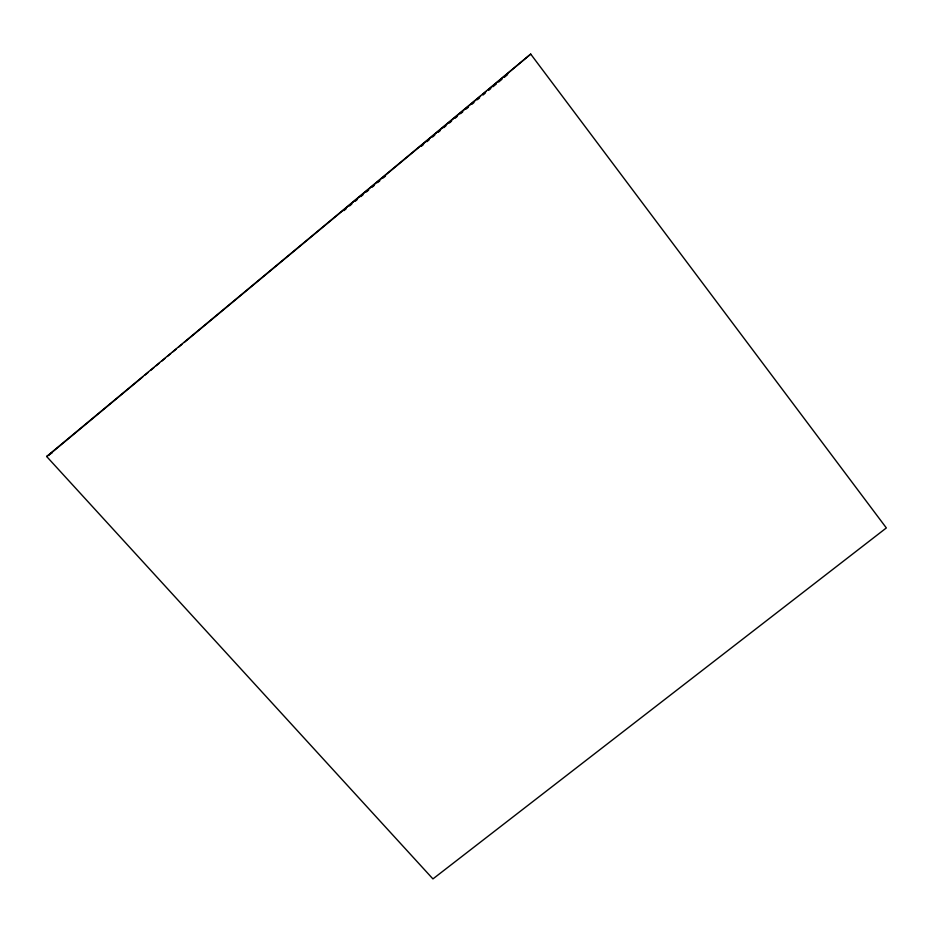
<?xml version="1.0" encoding="UTF-8"?>
<svg xmlns="http://www.w3.org/2000/svg" width="933" height="933" viewBox="0 0 933 933"><rect width="100%" height="100%" fill="white"/><g stroke="black" fill="none" stroke-linecap="round" stroke-linejoin="round"><path stroke-width="1.4" d="M530.714 54.091L46.65 456.494L432.935 878.909L886.35 527.938L530.714 54.091L488.414 89.591M48.784 455.047L142.749 376.944M144.988 375.078L148.335 372.29M150.575 370.424L153.933 367.637M156.173 365.783L159.52 362.995M161.759 361.129L165.118 358.342M167.357 356.476L170.716 353.689M172.955 351.834L176.302 349.047M178.541 347.181L181.9 344.394M184.139 342.528L480.577 96.111M482.816 94.245L486.175 91.457M343.95 210.613L346.19 208.747M349.548 205.948L351.788 204.082M355.158 201.295L357.397 199.429M360.756 196.63L363.007 194.775M366.366 191.976L368.605 190.11M371.964 187.311L374.215 185.457M377.573 182.658L379.813 180.792M383.183 177.993L385.422 176.139M421.296 146.318L423.535 144.452M426.894 141.664L429.133 139.798M432.504 136.999L434.743 135.133M438.102 132.346L440.353 130.48M443.711 127.681L445.951 125.815M449.321 123.028L451.56 121.162M454.919 118.363L457.158 116.497M460.529 113.709L462.768 111.843M466.127 109.044L468.378 107.19M471.736 104.391L473.976 102.525M477.346 99.726L479.585 97.872M482.944 95.073L485.183 93.207M488.554 90.408L490.793 88.553M493.032 86.687L496.403 83.888M498.642 82.022L502.001 79.235M504.24 77.369L507.61 74.57M46.65 456.494L52.353 452.622"/></g></svg>
